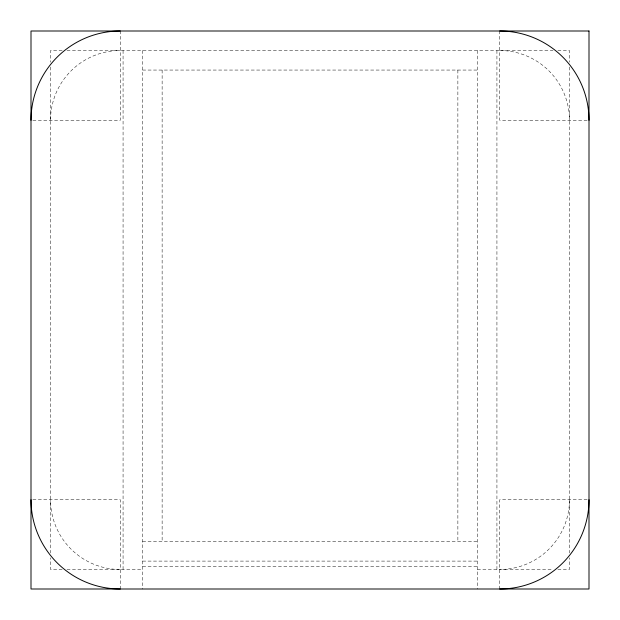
<?xml version="1.0" encoding="UTF-8"?>
<svg xmlns="http://www.w3.org/2000/svg" width="620" height="620" viewBox="0 0 620 620"><rect width="100%" height="100%" fill="white"/><g stroke="black" fill="none" stroke-linecap="round" stroke-linejoin="round"><path stroke-width="0.46" stroke-dasharray="3.1 2.33" d="M62.14 50.53L50.53 50.53L50.53 62.147M66.975 50.53L553.025 50.53M557.861 50.53L569.47 50.53L569.47 62.147M142.6 70.06L477.4 70.06M32.86 120.28L120.28 120.28L120.28 31M587.14 120.28L499.72 120.28L499.72 31M32.86 499.72L120.28 499.72L120.28 589M587.14 499.72L499.72 499.72L499.72 589M142.6 541.57L477.4 541.57M142.6 561.1L477.4 561.1M142.6 566.68L477.4 566.68M62.14 569.47L50.53 569.47L50.53 557.853M66.975 569.47L142.6 569.47M477.4 569.47L553.025 569.47M557.861 569.47L569.47 569.47L569.47 557.853M569.47 66.991L569.47 553.009M496.93 50.53L496.93 569.47M477.4 50.53L477.4 589M457.87 70.06L457.87 541.57M162.13 70.06L162.13 541.57M142.6 50.53L142.6 589M123.07 50.53L123.07 569.47M50.53 66.991L50.53 553.009M499.72 50.53A69.75 69.75 0 0 1 569.47 120.28M50.53 120.28A69.75 69.75 0 0 1 120.28 50.53M569.47 499.72A69.75 69.75 0 0 1 499.72 569.47M120.28 569.47A69.75 69.75 0 0 1 50.53 499.72"/><path stroke-width="0.93" d="M499.72 31A89.28 89.28 0 0 1 589 120.28M31 120.28A89.28 89.28 0 0 1 120.28 31M589 499.72A89.28 89.28 0 0 1 499.72 589M120.28 589A89.28 89.28 0 0 1 31 499.72M589 31L31 31L31 589L589 589L589 31"/></g></svg>
